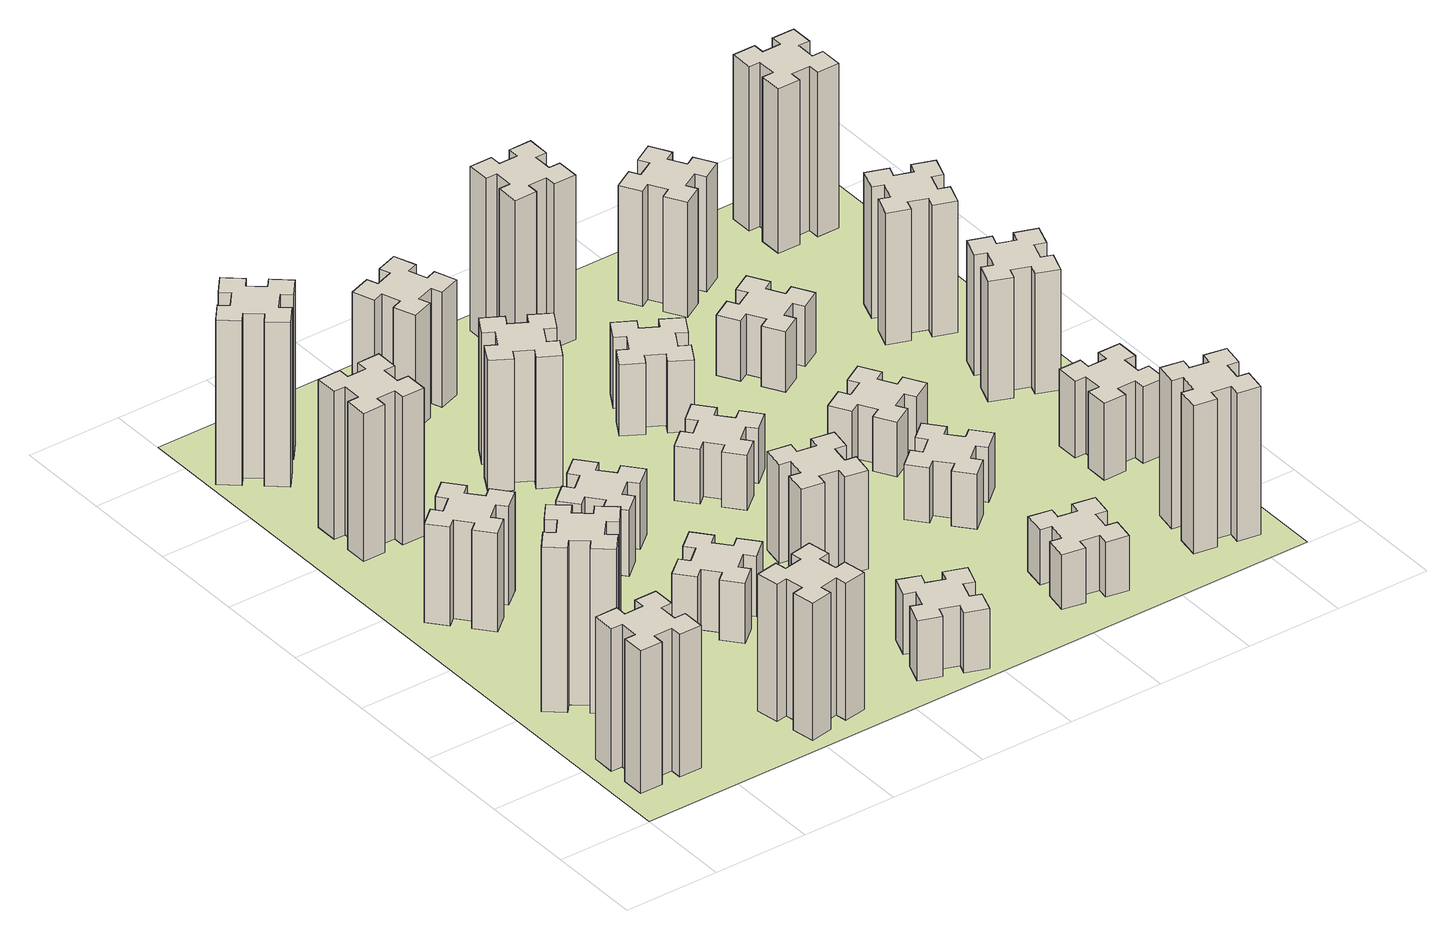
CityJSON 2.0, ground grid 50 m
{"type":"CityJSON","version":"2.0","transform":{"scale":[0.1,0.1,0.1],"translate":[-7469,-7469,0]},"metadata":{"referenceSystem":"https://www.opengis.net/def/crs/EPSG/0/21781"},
"CityObjects":{
"building1":{"type":"Building","attributes":{"class":"1000","function":"1000","usage":"1000","yearOfConstruction":2016,"roofType":"1000","measuredHeight":78,"storeysAboveGround":30,"storeysBelowGround":0},"geometry":[{"type":"Solid","lod":"1","boundaries":[[[[0,1,2,3,4,5,6,7,8,9,10,11,12,13,14,15,16,17,18,19]],[[17,16,20,21]],[[16,15,22,20]],[[15,14,23,22]],[[14,13,24,23]],[[13,12,25,24]],[[12,11,26,25]],[[11,10,27,26]],[[10,9,28,27]],[[9,8,29,28]],[[8,7,30,29]],[[7,6,31,30]],[[6,5,32,31]],[[5,4,33,32]],[[4,3,34,33]],[[3,2,35,34]],[[2,1,36,35]],[[1,0,37,36]],[[0,19,38,37]],[[19,18,39,38]],[[18,17,21,39]],[[24,25,26,27,28,29,30,31,32,33,34,35,36,37,38,39,21,20,22,23]]]]}]},
"building2":{"type":"Building","attributes":{"class":"1000","function":"1000","usage":"1000","yearOfConstruction":2016,"roofType":"1000","measuredHeight":90,"storeysAboveGround":30,"storeysBelowGround":0},"geometry":[{"type":"Solid","lod":"1","boundaries":[[[[40,41,42,43,44,45,46,47,48,49,50,51,52,53,54,55,56,57,58,59]],[[57,56,60,61]],[[56,55,62,60]],[[55,54,63,62]],[[54,53,64,63]],[[53,52,65,64]],[[52,51,66,65]],[[51,50,67,66]],[[50,49,68,67]],[[49,48,69,68]],[[48,47,70,69]],[[47,46,71,70]],[[46,45,72,71]],[[45,44,73,72]],[[44,43,74,73]],[[43,42,75,74]],[[42,41,76,75]],[[41,40,77,76]],[[40,59,78,77]],[[59,58,79,78]],[[58,57,61,79]],[[64,65,66,67,68,69,70,71,72,73,74,75,76,77,78,79,61,60,62,63]]]]}]},
"building3":{"type":"Building","attributes":{"class":"1000","function":"1000","usage":"1000","yearOfConstruction":2016,"roofType":"1000","measuredHeight":54,"storeysAboveGround":30,"storeysBelowGround":0},"geometry":[{"type":"Solid","lod":"1","boundaries":[[[[80,81,82,83,84,85,86,87,88,89,90,91,92,93,94,95,96,97,98,99]],[[97,96,100,101]],[[96,95,102,100]],[[95,94,103,102]],[[94,93,104,103]],[[93,92,105,104]],[[92,91,106,105]],[[91,90,107,106]],[[90,89,108,107]],[[89,88,109,108]],[[88,87,110,109]],[[87,86,111,110]],[[86,85,112,111]],[[85,84,113,112]],[[84,83,114,113]],[[83,82,115,114]],[[82,81,116,115]],[[81,80,117,116]],[[80,99,118,117]],[[99,98,119,118]],[[98,97,101,119]],[[104,105,106,107,108,109,110,111,112,113,114,115,116,117,118,119,101,100,102,103]]]]}]},
"building4":{"type":"Building","attributes":{"class":"1000","function":"1000","usage":"1000","yearOfConstruction":2016,"roofType":"1000","measuredHeight":81,"storeysAboveGround":30,"storeysBelowGround":0},"geometry":[{"type":"Solid","lod":"1","boundaries":[[[[120,121,122,123,124,125,126,127,128,129,130,131,132,133,134,135,136,137,138,139]],[[137,136,140,141]],[[136,135,142,140]],[[135,134,143,142]],[[134,133,144,143]],[[133,132,145,144]],[[132,131,146,145]],[[131,130,147,146]],[[130,129,148,147]],[[129,128,149,148]],[[128,127,150,149]],[[127,126,151,150]],[[126,125,152,151]],[[125,124,153,152]],[[124,123,154,153]],[[123,122,155,154]],[[122,121,156,155]],[[121,120,157,156]],[[120,139,158,157]],[[139,138,159,158]],[[138,137,141,159]],[[144,145,146,147,148,149,150,151,152,153,154,155,156,157,158,159,141,140,142,143]]]]}]},
"building5":{"type":"Building","attributes":{"class":"1000","function":"1000","usage":"1000","yearOfConstruction":2016,"roofType":"1000","measuredHeight":75,"storeysAboveGround":30,"storeysBelowGround":0},"geometry":[{"type":"Solid","lod":"1","boundaries":[[[[160,161,162,163,164,165,166,167,168,169,170,171,172,173,174,175,176,177,178,179]],[[177,176,180,181]],[[176,175,182,180]],[[175,174,183,182]],[[174,173,184,183]],[[173,172,185,184]],[[172,171,186,185]],[[171,170,187,186]],[[170,169,188,187]],[[169,168,189,188]],[[168,167,190,189]],[[167,166,191,190]],[[166,165,192,191]],[[165,164,193,192]],[[164,163,194,193]],[[163,162,195,194]],[[162,161,196,195]],[[161,160,197,196]],[[160,179,198,197]],[[179,178,199,198]],[[178,177,181,199]],[[184,185,186,187,188,189,190,191,192,193,194,195,196,197,198,199,181,180,182,183]]]]}]},
"building6":{"type":"Building","attributes":{"class":"1000","function":"1000","usage":"1000","yearOfConstruction":2016,"roofType":"1000","measuredHeight":90,"storeysAboveGround":30,"storeysBelowGround":0},"geometry":[{"type":"Solid","lod":"1","boundaries":[[[[200,201,202,203,204,205,206,207,208,209,210,211,212,213,214,215,216,217,218,219]],[[217,216,220,221]],[[216,215,222,220]],[[215,214,223,222]],[[214,213,224,223]],[[213,212,225,224]],[[212,211,226,225]],[[211,210,227,226]],[[210,209,228,227]],[[209,208,229,228]],[[208,207,230,229]],[[207,206,231,230]],[[206,205,232,231]],[[205,204,233,232]],[[204,203,234,233]],[[203,202,235,234]],[[202,201,236,235]],[[201,200,237,236]],[[200,219,238,237]],[[219,218,239,238]],[[218,217,221,239]],[[224,225,226,227,228,229,230,231,232,233,234,235,236,237,238,239,221,220,222,223]]]]}]},
"building7":{"type":"Building","attributes":{"class":"1000","function":"1000","usage":"1000","yearOfConstruction":2016,"roofType":"1000","measuredHeight":33,"storeysAboveGround":30,"storeysBelowGround":0},"geometry":[{"type":"Solid","lod":"1","boundaries":[[[[240,241,242,243,244,245,246,247,248,249,250,251,252,253,254,255,256,257,258,259]],[[257,256,260,261]],[[256,255,262,260]],[[255,254,263,262]],[[254,253,264,263]],[[253,252,265,264]],[[252,251,266,265]],[[251,250,267,266]],[[250,249,268,267]],[[249,248,269,268]],[[248,247,270,269]],[[247,246,271,270]],[[246,245,272,271]],[[245,244,273,272]],[[244,243,274,273]],[[243,242,275,274]],[[242,241,276,275]],[[241,240,277,276]],[[240,259,278,277]],[[259,258,279,278]],[[258,257,261,279]],[[264,265,266,267,268,269,270,271,272,273,274,275,276,277,278,279,261,260,262,263]]]]}]},
"building8":{"type":"Building","attributes":{"class":"1000","function":"1000","usage":"1000","yearOfConstruction":2016,"roofType":"1000","measuredHeight":36,"storeysAboveGround":30,"storeysBelowGround":0},"geometry":[{"type":"Solid","lod":"1","boundaries":[[[[280,281,282,283,284,285,286,287,288,289,290,291,292,293,294,295,296,297,298,299]],[[297,296,300,301]],[[296,295,302,300]],[[295,294,303,302]],[[294,293,304,303]],[[293,292,305,304]],[[292,291,306,305]],[[291,290,307,306]],[[290,289,308,307]],[[289,288,309,308]],[[288,287,310,309]],[[287,286,311,310]],[[286,285,312,311]],[[285,284,313,312]],[[284,283,314,313]],[[283,282,315,314]],[[282,281,316,315]],[[281,280,317,316]],[[280,299,318,317]],[[299,298,319,318]],[[298,297,301,319]],[[304,305,306,307,308,309,310,311,312,313,314,315,316,317,318,319,301,300,302,303]]]]}]},
"building9":{"type":"Building","attributes":{"class":"1000","function":"1000","usage":"1000","yearOfConstruction":2016,"roofType":"1000","measuredHeight":33,"storeysAboveGround":30,"storeysBelowGround":0},"geometry":[{"type":"Solid","lod":"1","boundaries":[[[[320,321,322,323,324,325,326,327,328,329,330,331,332,333,334,335,336,337,338,339]],[[337,336,340,341]],[[336,335,342,340]],[[335,334,343,342]],[[334,333,344,343]],[[333,332,345,344]],[[332,331,346,345]],[[331,330,347,346]],[[330,329,348,347]],[[329,328,349,348]],[[328,327,350,349]],[[327,326,351,350]],[[326,325,352,351]],[[325,324,353,352]],[[324,323,354,353]],[[323,322,355,354]],[[322,321,356,355]],[[321,320,357,356]],[[320,339,358,357]],[[339,338,359,358]],[[338,337,341,359]],[[344,345,346,347,348,349,350,351,352,353,354,355,356,357,358,359,341,340,342,343]]]]}]},
"building10":{"type":"Building","attributes":{"class":"1000","function":"1000","usage":"1000","yearOfConstruction":2016,"roofType":"1000","measuredHeight":72,"storeysAboveGround":30,"storeysBelowGround":0},"geometry":[{"type":"Solid","lod":"1","boundaries":[[[[360,361,362,363,364,365,366,367,368,369,370,371,372,373,374,375,376,377,378,379]],[[377,376,380,381]],[[376,375,382,380]],[[375,374,383,382]],[[374,373,384,383]],[[373,372,385,384]],[[372,371,386,385]],[[371,370,387,386]],[[370,369,388,387]],[[369,368,389,388]],[[368,367,390,389]],[[367,366,391,390]],[[366,365,392,391]],[[365,364,393,392]],[[364,363,394,393]],[[363,362,395,394]],[[362,361,396,395]],[[361,360,397,396]],[[360,379,398,397]],[[379,378,399,398]],[[378,377,381,399]],[[384,385,386,387,388,389,390,391,392,393,394,395,396,397,398,399,381,380,382,383]]]]}]},
"building11":{"type":"Building","attributes":{"class":"1000","function":"1000","usage":"1000","yearOfConstruction":2016,"roofType":"1000","measuredHeight":63,"storeysAboveGround":30,"storeysBelowGround":0},"geometry":[{"type":"Solid","lod":"1","boundaries":[[[[400,401,402,403,404,405,406,407,408,409,410,411,412,413,414,415,416,417,418,419]],[[417,416,420,421]],[[416,415,422,420]],[[415,414,423,422]],[[414,413,424,423]],[[413,412,425,424]],[[412,411,426,425]],[[411,410,427,426]],[[410,409,428,427]],[[409,408,429,428]],[[408,407,430,429]],[[407,406,431,430]],[[406,405,432,431]],[[405,404,433,432]],[[404,403,434,433]],[[403,402,435,434]],[[402,401,436,435]],[[401,400,437,436]],[[400,419,438,437]],[[419,418,439,438]],[[418,417,421,439]],[[424,425,426,427,428,429,430,431,432,433,434,435,436,437,438,439,421,420,422,423]]]]}]},
"building12":{"type":"Building","attributes":{"class":"1000","function":"1000","usage":"1000","yearOfConstruction":2016,"roofType":"1000","measuredHeight":54,"storeysAboveGround":30,"storeysBelowGround":0},"geometry":[{"type":"Solid","lod":"1","boundaries":[[[[440,441,442,443,444,445,446,447,448,449,450,451,452,453,454,455,456,457,458,459]],[[457,456,460,461]],[[456,455,462,460]],[[455,454,463,462]],[[454,453,464,463]],[[453,452,465,464]],[[452,451,466,465]],[[451,450,467,466]],[[450,449,468,467]],[[449,448,469,468]],[[448,447,470,469]],[[447,446,471,470]],[[446,445,472,471]],[[445,444,473,472]],[[444,443,474,473]],[[443,442,475,474]],[[442,441,476,475]],[[441,440,477,476]],[[440,459,478,477]],[[459,458,479,478]],[[458,457,461,479]],[[464,465,466,467,468,469,470,471,472,473,474,475,476,477,478,479,461,460,462,463]]]]}]},
"building13":{"type":"Building","attributes":{"class":"1000","function":"1000","usage":"1000","yearOfConstruction":2016,"roofType":"1000","measuredHeight":30,"storeysAboveGround":30,"storeysBelowGround":0},"geometry":[{"type":"Solid","lod":"1","boundaries":[[[[480,481,482,483,484,485,486,487,488,489,490,491,492,493,494,495,496,497,498,499]],[[497,496,500,501]],[[496,495,502,500]],[[495,494,503,502]],[[494,493,504,503]],[[493,492,505,504]],[[492,491,506,505]],[[491,490,507,506]],[[490,489,508,507]],[[489,488,509,508]],[[488,487,510,509]],[[487,486,511,510]],[[486,485,512,511]],[[485,484,513,512]],[[484,483,514,513]],[[483,482,515,514]],[[482,481,516,515]],[[481,480,517,516]],[[480,499,518,517]],[[499,498,519,518]],[[498,497,501,519]],[[504,505,506,507,508,509,510,511,512,513,514,515,516,517,518,519,501,500,502,503]]]]}]},
"building14":{"type":"Building","attributes":{"class":"1000","function":"1000","usage":"1000","yearOfConstruction":2016,"roofType":"1000","measuredHeight":39,"storeysAboveGround":30,"storeysBelowGround":0},"geometry":[{"type":"Solid","lod":"1","boundaries":[[[[520,521,522,523,524,525,526,527,528,529,530,531,532,533,534,535,536,537,538,539]],[[537,536,540,541]],[[536,535,542,540]],[[535,534,543,542]],[[534,533,544,543]],[[533,532,545,544]],[[532,531,546,545]],[[531,530,547,546]],[[530,529,548,547]],[[529,528,549,548]],[[528,527,550,549]],[[527,526,551,550]],[[526,525,552,551]],[[525,524,553,552]],[[524,523,554,553]],[[523,522,555,554]],[[522,521,556,555]],[[521,520,557,556]],[[520,539,558,557]],[[539,538,559,558]],[[538,537,541,559]],[[544,545,546,547,548,549,550,551,552,553,554,555,556,557,558,559,541,540,542,543]]]]}]},
"building15":{"type":"Building","attributes":{"class":"1000","function":"1000","usage":"1000","yearOfConstruction":2016,"roofType":"1000","measuredHeight":30,"storeysAboveGround":30,"storeysBelowGround":0},"geometry":[{"type":"Solid","lod":"1","boundaries":[[[[560,561,562,563,564,565,566,567,568,569,570,571,572,573,574,575,576,577,578,579]],[[577,576,580,581]],[[576,575,582,580]],[[575,574,583,582]],[[574,573,584,583]],[[573,572,585,584]],[[572,571,586,585]],[[571,570,587,586]],[[570,569,588,587]],[[569,568,589,588]],[[568,567,590,589]],[[567,566,591,590]],[[566,565,592,591]],[[565,564,593,592]],[[564,563,594,593]],[[563,562,595,594]],[[562,561,596,595]],[[561,560,597,596]],[[560,579,598,597]],[[579,578,599,598]],[[578,577,581,599]],[[584,585,586,587,588,589,590,591,592,593,594,595,596,597,598,599,581,580,582,583]]]]}]},
"building16":{"type":"Building","attributes":{"class":"1000","function":"1000","usage":"1000","yearOfConstruction":2016,"roofType":"1000","measuredHeight":90,"storeysAboveGround":30,"storeysBelowGround":0},"geometry":[{"type":"Solid","lod":"1","boundaries":[[[[600,601,602,603,604,605,606,607,608,609,610,611,612,613,614,615,616,617,618,619]],[[617,616,620,621]],[[616,615,622,620]],[[615,614,623,622]],[[614,613,624,623]],[[613,612,625,624]],[[612,611,626,625]],[[611,610,627,626]],[[610,609,628,627]],[[609,608,629,628]],[[608,607,630,629]],[[607,606,631,630]],[[606,605,632,631]],[[605,604,633,632]],[[604,603,634,633]],[[603,602,635,634]],[[602,601,636,635]],[[601,600,637,636]],[[600,619,638,637]],[[619,618,639,638]],[[618,617,621,639]],[[624,625,626,627,628,629,630,631,632,633,634,635,636,637,638,639,621,620,622,623]]]]}]},
"building17":{"type":"Building","attributes":{"class":"1000","function":"1000","usage":"1000","yearOfConstruction":2016,"roofType":"1000","measuredHeight":30,"storeysAboveGround":30,"storeysBelowGround":0},"geometry":[{"type":"Solid","lod":"1","boundaries":[[[[640,641,642,643,644,645,646,647,648,649,650,651,652,653,654,655,656,657,658,659]],[[657,656,660,661]],[[656,655,662,660]],[[655,654,663,662]],[[654,653,664,663]],[[653,652,665,664]],[[652,651,666,665]],[[651,650,667,666]],[[650,649,668,667]],[[649,648,669,668]],[[648,647,670,669]],[[647,646,671,670]],[[646,645,672,671]],[[645,644,673,672]],[[644,643,674,673]],[[643,642,675,674]],[[642,641,676,675]],[[641,640,677,676]],[[640,659,678,677]],[[659,658,679,678]],[[658,657,661,679]],[[664,665,666,667,668,669,670,671,672,673,674,675,676,677,678,679,661,660,662,663]]]]}]},
"building18":{"type":"Building","attributes":{"class":"1000","function":"1000","usage":"1000","yearOfConstruction":2016,"roofType":"1000","measuredHeight":30,"storeysAboveGround":30,"storeysBelowGround":0},"geometry":[{"type":"Solid","lod":"1","boundaries":[[[[680,681,682,683,684,685,686,687,688,689,690,691,692,693,694,695,696,697,698,699]],[[697,696,700,701]],[[696,695,702,700]],[[695,694,703,702]],[[694,693,704,703]],[[693,692,705,704]],[[692,691,706,705]],[[691,690,707,706]],[[690,689,708,707]],[[689,688,709,708]],[[688,687,710,709]],[[687,686,711,710]],[[686,685,712,711]],[[685,684,713,712]],[[684,683,714,713]],[[683,682,715,714]],[[682,681,716,715]],[[681,680,717,716]],[[680,699,718,717]],[[699,698,719,718]],[[698,697,701,719]],[[704,705,706,707,708,709,710,711,712,713,714,715,716,717,718,719,701,700,702,703]]]]}]},
"building19":{"type":"Building","attributes":{"class":"1000","function":"1000","usage":"1000","yearOfConstruction":2016,"roofType":"1000","measuredHeight":33,"storeysAboveGround":30,"storeysBelowGround":0},"geometry":[{"type":"Solid","lod":"1","boundaries":[[[[720,721,722,723,724,725,726,727,728,729,730,731,732,733,734,735,736,737,738,739]],[[737,736,740,741]],[[736,735,742,740]],[[735,734,743,742]],[[734,733,744,743]],[[733,732,745,744]],[[732,731,746,745]],[[731,730,747,746]],[[730,729,748,747]],[[729,728,749,748]],[[728,727,750,749]],[[727,726,751,750]],[[726,725,752,751]],[[725,724,753,752]],[[724,723,754,753]],[[723,722,755,754]],[[722,721,756,755]],[[721,720,757,756]],[[720,739,758,757]],[[739,738,759,758]],[[738,737,741,759]],[[744,745,746,747,748,749,750,751,752,753,754,755,756,757,758,759,741,740,742,743]]]]}]},
"building20":{"type":"Building","attributes":{"class":"1000","function":"1000","usage":"1000","yearOfConstruction":2016,"roofType":"1000","measuredHeight":81,"storeysAboveGround":30,"storeysBelowGround":0},"geometry":[{"type":"Solid","lod":"1","boundaries":[[[[760,761,762,763,764,765,766,767,768,769,770,771,772,773,774,775,776,777,778,779]],[[777,776,780,781]],[[776,775,782,780]],[[775,774,783,782]],[[774,773,784,783]],[[773,772,785,784]],[[772,771,786,785]],[[771,770,787,786]],[[770,769,788,787]],[[769,768,789,788]],[[768,767,790,789]],[[767,766,791,790]],[[766,765,792,791]],[[765,764,793,792]],[[764,763,794,793]],[[763,762,795,794]],[[762,761,796,795]],[[761,760,797,796]],[[760,779,798,797]],[[779,778,799,798]],[[778,777,781,799]],[[784,785,786,787,788,789,790,791,792,793,794,795,796,797,798,799,781,780,782,783]]]]}]},
"building21":{"type":"Building","attributes":{"class":"1000","function":"1000","usage":"1000","yearOfConstruction":2016,"roofType":"1000","measuredHeight":63,"storeysAboveGround":30,"storeysBelowGround":0},"geometry":[{"type":"Solid","lod":"1","boundaries":[[[[800,801,802,803,804,805,806,807,808,809,810,811,812,813,814,815,816,817,818,819]],[[817,816,820,821]],[[816,815,822,820]],[[815,814,823,822]],[[814,813,824,823]],[[813,812,825,824]],[[812,811,826,825]],[[811,810,827,826]],[[810,809,828,827]],[[809,808,829,828]],[[808,807,830,829]],[[807,806,831,830]],[[806,805,832,831]],[[805,804,833,832]],[[804,803,834,833]],[[803,802,835,834]],[[802,801,836,835]],[[801,800,837,836]],[[800,819,838,837]],[[819,818,839,838]],[[818,817,821,839]],[[824,825,826,827,828,829,830,831,832,833,834,835,836,837,838,839,821,820,822,823]]]]}]},
"building22":{"type":"Building","attributes":{"class":"1000","function":"1000","usage":"1000","yearOfConstruction":2016,"roofType":"1000","measuredHeight":42,"storeysAboveGround":30,"storeysBelowGround":0},"geometry":[{"type":"Solid","lod":"1","boundaries":[[[[840,841,842,843,844,845,846,847,848,849,850,851,852,853,854,855,856,857,858,859]],[[857,856,860,861]],[[856,855,862,860]],[[855,854,863,862]],[[854,853,864,863]],[[853,852,865,864]],[[852,851,866,865]],[[851,850,867,866]],[[850,849,868,867]],[[849,848,869,868]],[[848,847,870,869]],[[847,846,871,870]],[[846,845,872,871]],[[845,844,873,872]],[[844,843,874,873]],[[843,842,875,874]],[[842,841,876,875]],[[841,840,877,876]],[[840,859,878,877]],[[859,858,879,878]],[[858,857,861,879]],[[864,865,866,867,868,869,870,871,872,873,874,875,876,877,878,879,861,860,862,863]]]]}]},
"building23":{"type":"Building","attributes":{"class":"1000","function":"1000","usage":"1000","yearOfConstruction":2016,"roofType":"1000","measuredHeight":66,"storeysAboveGround":30,"storeysBelowGround":0},"geometry":[{"type":"Solid","lod":"1","boundaries":[[[[880,881,882,883,884,885,886,887,888,889,890,891,892,893,894,895,896,897,898,899]],[[897,896,900,901]],[[896,895,902,900]],[[895,894,903,902]],[[894,893,904,903]],[[893,892,905,904]],[[892,891,906,905]],[[891,890,907,906]],[[890,889,908,907]],[[889,888,909,908]],[[888,887,910,909]],[[887,886,911,910]],[[886,885,912,911]],[[885,884,913,912]],[[884,883,914,913]],[[883,882,915,914]],[[882,881,916,915]],[[881,880,917,916]],[[880,899,918,917]],[[899,898,919,918]],[[898,897,901,919]],[[904,905,906,907,908,909,910,911,912,913,914,915,916,917,918,919,901,900,902,903]]]]}]},
"building24":{"type":"Building","attributes":{"class":"1000","function":"1000","usage":"1000","yearOfConstruction":2016,"roofType":"1000","measuredHeight":72,"storeysAboveGround":30,"storeysBelowGround":0},"geometry":[{"type":"Solid","lod":"1","boundaries":[[[[920,921,922,923,924,925,926,927,928,929,930,931,932,933,934,935,936,937,938,939]],[[937,936,940,941]],[[936,935,942,940]],[[935,934,943,942]],[[934,933,944,943]],[[933,932,945,944]],[[932,931,946,945]],[[931,930,947,946]],[[930,929,948,947]],[[929,928,949,948]],[[928,927,950,949]],[[927,926,951,950]],[[926,925,952,951]],[[925,924,953,952]],[[924,923,954,953]],[[923,922,955,954]],[[922,921,956,955]],[[921,920,957,956]],[[920,939,958,957]],[[939,938,959,958]],[[938,937,941,959]],[[944,945,946,947,948,949,950,951,952,953,954,955,956,957,958,959,941,940,942,943]]]]}]},
"building25":{"type":"Building","attributes":{"class":"1000","function":"1000","usage":"1000","yearOfConstruction":2016,"roofType":"1000","measuredHeight":90,"storeysAboveGround":30,"storeysBelowGround":0},"geometry":[{"type":"Solid","lod":"1","boundaries":[[[[960,961,962,963,964,965,966,967,968,969,970,971,972,973,974,975,976,977,978,979]],[[977,976,980,981]],[[976,975,982,980]],[[975,974,983,982]],[[974,973,984,983]],[[973,972,985,984]],[[972,971,986,985]],[[971,970,987,986]],[[970,969,988,987]],[[969,968,989,988]],[[968,967,990,989]],[[967,966,991,990]],[[966,965,992,991]],[[965,964,993,992]],[[964,963,994,993]],[[963,962,995,994]],[[962,961,996,995]],[[961,960,997,996]],[[960,979,998,997]],[[979,978,999,998]],[[978,977,981,999]],[[984,985,986,987,988,989,990,991,992,993,994,995,996,997,998,999,981,980,982,983]]]]}]},
"landuse1":{"type":"LandUse","attributes":{"name":"plot1","function":"1010"},"geometry":[{"type":"MultiSurface","lod":"1","boundaries":[[[1000,1001,1002,1003]]]}]}
},
"vertices":[
[165,425,0],[165,325,0],[105,325,0],[105,205,0],[225,205,0],[225,265,0],[325,265,0],[325,205,0],[445,205,0],[445,325,0],[385,325,0],[385,425,0],[445,425,0],[445,545,0],[325,545,0],[325,485,0],[225,485,0],[225,545,0],[105,545,0],[105,425,0],[225,485,780],[225,545,780],[325,485,780],[325,545,780],[445,545,780],[445,425,780],[385,425,780],[385,325,780],[445,325,780],[445,205,780],[325,205,780],[325,265,780],[225,265,780],[225,205,780],[105,205,780],[105,325,780],[165,325,780],[165,425,780],[105,425,780],[105,545,780],
[484,1067,0],[408,1132,0],[446,1178,0],[354,1255,0],[277,1163,0],[323,1124,0],[259,1048,0],[213,1086,0],[136,994,0],[228,917,0],[266,963,0],[343,899,0],[304,853,0],[396,776,0],[473,868,0],[427,906,0],[492,983,0],[538,944,0],[615,1036,0],[523,1113,0],[492,983,900],[538,944,900],[427,906,900],[473,868,900],[396,776,900],[304,853,900],[343,899,900],[266,963,900],[228,917,900],[136,994,900],[213,1086,900],[259,1048,900],[323,1124,900],[277,1163,900],[354,1255,900],[446,1178,900],[408,1132,900],[484,1067,900],[523,1113,900],[615,1036,900],
[492,1888,0],[427,1964,0],[473,2003,0],[396,2095,0],[304,2018,0],[343,1972,0],[266,1907,0],[228,1953,0],[136,1876,0],[213,1784,0],[259,1823,0],[323,1746,0],[277,1708,0],[354,1616,0],[446,1693,0],[408,1739,0],[484,1803,0],[523,1757,0],[615,1834,0],[538,1926,0],[484,1803,540],[523,1757,540],[408,1739,540],[446,1693,540],[354,1616,540],[277,1708,540],[323,1746,540],[259,1823,540],[213,1784,540],[136,1876,540],[228,1953,540],[266,1907,540],[343,1972,540],[304,2018,540],[396,2095,540],[473,2003,540],[427,1964,540],[492,1888,540],[538,1926,540],[615,1834,540],
[485,2545,0],[485,2645,0],[545,2645,0],[545,2765,0],[425,2765,0],[425,2705,0],[325,2705,0],[325,2765,0],[205,2765,0],[205,2645,0],[265,2645,0],[265,2545,0],[205,2545,0],[205,2425,0],[325,2425,0],[325,2485,0],[425,2485,0],[425,2425,0],[545,2425,0],[545,2545,0],[425,2485,810],[425,2425,810],[325,2485,810],[325,2425,810],[205,2425,810],[205,2545,810],[265,2545,810],[265,2645,810],[205,2645,810],[205,2765,810],[325,2765,810],[325,2705,810],[425,2705,810],[425,2765,810],[545,2765,810],[545,2645,810],[485,2645,810],[485,2545,810],[545,2545,810],[545,2425,810],
[1085,158,0],[1184,176,0],[1194,117,0],[1312,137,0],[1291,256,0],[1232,245,0],[1215,344,0],[1274,354,0],[1253,472,0],[1135,451,0],[1145,392,0],[1047,375,0],[1037,434,0],[918,413,0],[939,295,0],[998,305,0],[1016,207,0],[957,197,0],[977,78,0],[1096,99,0],[1016,207,750],[957,197,750],[998,305,750],[939,295,750],[918,413,750],[1037,434,750],[1047,375,750],[1145,392,750],[1135,451,750],[1253,472,750],[1274,354,750],[1215,344,750],[1232,245,750],[1291,256,750],[1312,137,750],[1194,117,750],[1184,176,750],[1085,158,750],[1096,99,750],[977,78,750],
[384,3387,0],[308,3452,0],[346,3498,0],[254,3575,0],[177,3483,0],[223,3444,0],[159,3368,0],[113,3406,0],[36,3314,0],[128,3237,0],[166,3283,0],[243,3219,0],[204,3173,0],[296,3096,0],[373,3188,0],[327,3226,0],[392,3303,0],[438,3264,0],[515,3356,0],[423,3433,0],[392,3303,900],[438,3264,900],[327,3226,900],[373,3188,900],[296,3096,900],[204,3173,900],[243,3219,900],[166,3283,900],[128,3237,900],[36,3314,900],[113,3406,900],[159,3368,900],[223,3444,900],[177,3483,900],[254,3575,900],[346,3498,900],[308,3452,900],[384,3387,900],[423,3433,900],[515,3356,900],
[1183,1232,0],[1106,1167,0],[1068,1213,0],[976,1136,0],[1053,1044,0],[1099,1083,0],[1163,1006,0],[1117,968,0],[1194,876,0],[1286,953,0],[1248,999,0],[1324,1063,0],[1363,1017,0],[1455,1094,0],[1378,1186,0],[1332,1148,0],[1267,1224,0],[1313,1263,0],[1236,1355,0],[1144,1278,0],[1267,1224,330],[1313,1263,330],[1332,1148,330],[1378,1186,330],[1455,1094,330],[1363,1017,330],[1324,1063,330],[1248,999,330],[1286,953,330],[1194,876,330],[1117,968,330],[1163,1006,330],[1099,1083,330],[1053,1044,330],[976,1136,330],[1068,1213,330],[1106,1167,330],[1183,1232,330],[1144,1278,330],[1236,1355,330],
[1083,1972,0],[1006,1907,0],[968,1953,0],[876,1876,0],[953,1784,0],[999,1823,0],[1063,1746,0],[1017,1708,0],[1094,1616,0],[1186,1693,0],[1148,1739,0],[1224,1803,0],[1263,1757,0],[1355,1834,0],[1278,1926,0],[1232,1888,0],[1167,1964,0],[1213,2003,0],[1136,2095,0],[1044,2018,0],[1167,1964,360],[1213,2003,360],[1232,1888,360],[1278,1926,360],[1355,1834,360],[1263,1757,360],[1224,1803,360],[1148,1739,360],[1186,1693,360],[1094,1616,360],[1017,1708,360],[1063,1746,360],[999,1823,360],[953,1784,360],[876,1876,360],[968,1953,360],[1006,1907,360],[1083,1972,360],[1044,2018,360],[1136,2095,360],
[1769,360,0],[1735,266,0],[1679,287,0],[1637,174,0],[1750,133,0],[1771,189,0],[1865,155,0],[1844,99,0],[1957,57,0],[1998,170,0],[1942,191,0],[1976,285,0],[2032,264,0],[2073,377,0],[1960,418,0],[1940,362,0],[1846,396,0],[1867,452,0],[1754,493,0],[1713,380,0],[1846,396,330],[1867,452,330],[1940,362,330],[1960,418,330],[2073,377,330],[2032,264,330],[1976,285,330],[1942,191,330],[1998,170,330],[1957,57,330],[1844,99,330],[1865,155,330],[1771,189,330],[1750,133,330],[1637,174,330],[1679,287,330],[1735,266,330],[1769,360,330],[1713,380,330],[1754,493,330],
[1314,2666,0],[1227,2716,0],[1257,2768,0],[1153,2828,0],[1093,2724,0],[1145,2694,0],[1095,2607,0],[1043,2637,0],[983,2533,0],[1087,2473,0],[1117,2525,0],[1204,2475,0],[1174,2423,0],[1278,2363,0],[1338,2467,0],[1286,2497,0],[1336,2584,0],[1388,2554,0],[1448,2658,0],[1344,2718,0],[1336,2584,720],[1388,2554,720],[1286,2497,720],[1338,2467,720],[1278,2363,720],[1174,2423,720],[1204,2475,720],[1117,2525,720],[1087,2473,720],[983,2533,720],[1043,2637,720],[1095,2607,720],[1145,2694,720],[1093,2724,720],[1153,2828,720],[1257,2768,720],[1227,2716,720],[1314,2666,720],[1344,2718,720],[1448,2658,720],
[1125,3456,0],[1031,3422,0],[1010,3478,0],[897,3437,0],[939,3324,0],[995,3345,0],[1029,3251,0],[973,3230,0],[1014,3117,0],[1127,3159,0],[1106,3215,0],[1200,3249,0],[1220,3193,0],[1333,3234,0],[1292,3347,0],[1236,3326,0],[1202,3420,0],[1258,3440,0],[1217,3553,0],[1104,3512,0],[1202,3420,630],[1258,3440,630],[1236,3326,630],[1292,3347,630],[1333,3234,630],[1220,3193,630],[1200,3249,630],[1106,3215,630],[1127,3159,630],[1014,3117,630],[973,3230,630],[1029,3251,630],[995,3345,630],[939,3324,630],[897,3437,630],[1010,3478,630],[1031,3422,630],[1125,3456,630],[1104,3512,630],[1217,3553,630],
[1955,1147,0],[1972,1245,0],[2031,1235,0],[2052,1353,0],[1934,1374,0],[1924,1315,0],[1825,1332,0],[1836,1391,0],[1717,1412,0],[1697,1294,0],[1756,1284,0],[1738,1185,0],[1679,1196,0],[1658,1077,0],[1777,1057,0],[1787,1116,0],[1885,1098,0],[1875,1039,0],[1993,1018,0],[2014,1137,0],[1885,1098,540],[1875,1039,540],[1787,1116,540],[1777,1057,540],[1658,1077,540],[1679,1196,540],[1738,1185,540],[1756,1284,540],[1697,1294,540],[1717,1412,540],[1836,1391,540],[1825,1332,540],[1924,1315,540],[1934,1374,540],[2052,1353,540],[2031,1235,540],[1972,1245,540],[1955,1147,540],[2014,1137,540],[1993,1018,540],
[1972,1988,0],[1907,2064,0],[1953,2103,0],[1876,2195,0],[1784,2118,0],[1823,2072,0],[1746,2007,0],[1708,2053,0],[1616,1976,0],[1693,1884,0],[1739,1923,0],[1803,1846,0],[1757,1808,0],[1834,1716,0],[1926,1793,0],[1888,1839,0],[1964,1903,0],[2003,1857,0],[2095,1934,0],[2018,2026,0],[1964,1903,300],[2003,1857,300],[1888,1839,300],[1926,1793,300],[1834,1716,300],[1757,1808,300],[1803,1846,300],[1739,1923,300],[1693,1884,300],[1616,1976,300],[1708,2053,300],[1746,2007,300],[1823,2072,300],[1784,2118,300],[1876,2195,300],[1953,2103,300],[1907,2064,300],[1972,1988,300],[2018,2026,300],[2095,1934,300],
[2026,2497,0],[2076,2584,0],[2128,2554,0],[2188,2658,0],[2084,2718,0],[2054,2666,0],[1967,2716,0],[1997,2768,0],[1893,2828,0],[1833,2724,0],[1885,2694,0],[1835,2607,0],[1783,2637,0],[1723,2533,0],[1827,2473,0],[1857,2525,0],[1944,2475,0],[1914,2423,0],[2018,2363,0],[2078,2467,0],[1944,2475,390],[1914,2423,390],[1857,2525,390],[1827,2473,390],[1723,2533,390],[1783,2637,390],[1835,2607,390],[1885,2694,390],[1833,2724,390],[1893,2828,390],[1997,2768,390],[1967,2716,390],[2054,2666,390],[2084,2718,390],[2188,2658,390],[2128,2554,390],[2076,2584,390],[2026,2497,390],[2078,2467,390],[2018,2363,390],
[2596,444,0],[2578,345,0],[2519,356,0],[2498,237,0],[2617,217,0],[2627,276,0],[2725,258,0],[2715,199,0],[2833,178,0],[2854,297,0],[2795,307,0],[2812,405,0],[2871,395,0],[2892,513,0],[2774,534,0],[2764,475,0],[2665,492,0],[2676,551,0],[2557,572,0],[2537,454,0],[2665,492,300],[2676,551,300],[2764,475,300],[2774,534,300],[2892,513,300],[2871,395,300],[2812,405,300],[2795,307,300],[2854,297,300],[2833,178,300],[2715,199,300],[2725,258,300],[2627,276,300],[2617,217,300],[2498,237,300],[2519,356,300],[2578,345,300],[2596,444,300],[2537,454,300],[2557,572,300],
[1965,3385,0],[1965,3485,0],[2025,3485,0],[2025,3605,0],[1905,3605,0],[1905,3545,0],[1805,3545,0],[1805,3605,0],[1685,3605,0],[1685,3485,0],[1745,3485,0],[1745,3385,0],[1685,3385,0],[1685,3265,0],[1805,3265,0],[1805,3325,0],[1905,3325,0],[1905,3265,0],[2025,3265,0],[2025,3385,0],[1905,3325,900],[1905,3265,900],[1805,3325,900],[1805,3265,900],[1685,3265,900],[1685,3385,900],[1745,3385,900],[1745,3485,900],[1685,3485,900],[1685,3605,900],[1805,3605,900],[1805,3545,900],[1905,3545,900],[1905,3605,900],[2025,3605,900],[2025,3485,900],[1965,3485,900],[1965,3385,900],[2025,3385,900],[2025,3265,900],
[2628,1099,0],[2704,1163,0],[2743,1117,0],[2835,1194,0],[2758,1286,0],[2712,1248,0],[2647,1324,0],[2693,1363,0],[2616,1455,0],[2524,1378,0],[2563,1332,0],[2486,1267,0],[2448,1313,0],[2356,1236,0],[2433,1144,0],[2479,1183,0],[2543,1106,0],[2497,1068,0],[2574,976,0],[2666,1053,0],[2543,1106,300],[2497,1068,300],[2479,1183,300],[2433,1144,300],[2356,1236,300],[2448,1313,300],[2486,1267,300],[2563,1332,300],[2524,1378,300],[2616,1455,300],[2693,1363,300],[2647,1324,300],[2712,1248,300],[2758,1286,300],[2835,1194,300],[2743,1117,300],[2704,1163,300],[2628,1099,300],[2666,1053,300],[2574,976,300],
[2475,1744,0],[2525,1657,0],[2473,1627,0],[2533,1523,0],[2637,1583,0],[2607,1635,0],[2694,1685,0],[2724,1633,0],[2828,1693,0],[2768,1797,0],[2716,1767,0],[2666,1854,0],[2718,1884,0],[2658,1988,0],[2554,1928,0],[2584,1876,0],[2497,1826,0],[2467,1878,0],[2363,1818,0],[2423,1714,0],[2497,1826,300],[2467,1878,300],[2584,1876,300],[2554,1928,300],[2658,1988,300],[2718,1884,300],[2666,1854,300],[2716,1767,300],[2768,1797,300],[2828,1693,300],[2724,1633,300],[2694,1685,300],[2607,1635,300],[2637,1583,300],[2533,1523,300],[2473,1627,300],[2525,1657,300],[2475,1744,300],[2423,1714,300],[2363,1818,300],
[2475,2584,0],[2525,2497,0],[2473,2467,0],[2533,2363,0],[2637,2423,0],[2607,2475,0],[2694,2525,0],[2724,2473,0],[2828,2533,0],[2768,2637,0],[2716,2607,0],[2666,2694,0],[2718,2724,0],[2658,2828,0],[2554,2768,0],[2584,2716,0],[2497,2666,0],[2467,2718,0],[2363,2658,0],[2423,2554,0],[2497,2666,330],[2467,2718,330],[2584,2716,330],[2554,2768,330],[2658,2828,330],[2718,2724,330],[2666,2694,330],[2716,2607,330],[2768,2637,330],[2828,2533,330],[2724,2473,330],[2694,2525,330],[2607,2475,330],[2637,2423,330],[2533,2363,330],[2473,2467,330],[2525,2497,330],[2475,2584,330],[2423,2554,330],[2363,2658,330],
[3504,475,0],[3405,492,0],[3416,551,0],[3297,572,0],[3277,454,0],[3336,444,0],[3318,345,0],[3259,356,0],[3238,237,0],[3357,217,0],[3367,276,0],[3465,258,0],[3455,199,0],[3573,178,0],[3594,297,0],[3535,307,0],[3552,405,0],[3611,395,0],[3632,513,0],[3514,534,0],[3552,405,810],[3611,395,810],[3535,307,810],[3594,297,810],[3573,178,810],[3455,199,810],[3465,258,810],[3367,276,810],[3357,217,810],[3238,237,810],[3259,356,810],[3318,345,810],[3336,444,810],[3277,454,810],[3297,572,810],[3416,551,810],[3405,492,810],[3504,475,810],[3514,534,810],[3632,513,810],
[2716,3347,0],[2666,3434,0],[2718,3464,0],[2658,3568,0],[2554,3508,0],[2584,3456,0],[2497,3406,0],[2467,3458,0],[2363,3398,0],[2423,3294,0],[2475,3324,0],[2525,3237,0],[2473,3207,0],[2533,3103,0],[2637,3163,0],[2607,3215,0],[2694,3265,0],[2724,3213,0],[2828,3273,0],[2768,3377,0],[2694,3265,630],[2724,3213,630],[2607,3215,630],[2637,3163,630],[2533,3103,630],[2473,3207,630],[2525,3237,630],[2475,3324,630],[2423,3294,630],[2363,3398,630],[2467,3458,630],[2497,3406,630],[2584,3456,630],[2554,3508,630],[2658,3568,630],[2718,3464,630],[2666,3434,630],[2716,3347,630],[2768,3377,630],[2828,3273,630],
[3545,1065,0],[3545,1165,0],[3605,1165,0],[3605,1285,0],[3485,1285,0],[3485,1225,0],[3385,1225,0],[3385,1285,0],[3265,1285,0],[3265,1165,0],[3325,1165,0],[3325,1065,0],[3265,1065,0],[3265,945,0],[3385,945,0],[3385,1005,0],[3485,1005,0],[3485,945,0],[3605,945,0],[3605,1065,0],[3485,1005,420],[3485,945,420],[3385,1005,420],[3385,945,420],[3265,945,420],[3265,1065,420],[3325,1065,420],[3325,1165,420],[3265,1165,420],[3265,1285,420],[3385,1285,420],[3385,1225,420],[3485,1225,420],[3485,1285,420],[3605,1285,420],[3605,1165,420],[3545,1165,420],[3545,1065,420],[3605,1065,420],[3605,945,420],
[3520,1942,0],[3426,1976,0],[3447,2032,0],[3334,2073,0],[3293,1960,0],[3349,1940,0],[3315,1846,0],[3259,1867,0],[3217,1754,0],[3330,1713,0],[3351,1769,0],[3445,1735,0],[3424,1679,0],[3537,1637,0],[3578,1750,0],[3522,1771,0],[3556,1865,0],[3612,1844,0],[3653,1957,0],[3540,1998,0],[3556,1865,660],[3612,1844,660],[3522,1771,660],[3578,1750,660],[3537,1637,660],[3424,1679,660],[3445,1735,660],[3351,1769,660],[3330,1713,660],[3217,1754,660],[3259,1867,660],[3315,1846,660],[3349,1940,660],[3293,1960,660],[3334,2073,660],[3447,2032,660],[3426,1976,660],[3520,1942,660],[3540,1998,660],[3653,1957,660],
[3420,2582,0],[3326,2616,0],[3347,2672,0],[3234,2713,0],[3193,2600,0],[3249,2580,0],[3215,2486,0],[3159,2507,0],[3117,2394,0],[3230,2353,0],[3251,2409,0],[3345,2375,0],[3324,2319,0],[3437,2277,0],[3478,2390,0],[3422,2411,0],[3456,2505,0],[3512,2484,0],[3553,2597,0],[3440,2638,0],[3456,2505,720],[3512,2484,720],[3422,2411,720],[3478,2390,720],[3437,2277,720],[3324,2319,720],[3345,2375,720],[3251,2409,720],[3230,2353,720],[3117,2394,720],[3159,2507,720],[3215,2486,720],[3249,2580,720],[3193,2600,720],[3234,2713,720],[3347,2672,720],[3326,2616,720],[3420,2582,720],[3440,2638,720],[3553,2597,720],
[3285,3325,0],[3385,3325,0],[3385,3265,0],[3505,3265,0],[3505,3385,0],[3445,3385,0],[3445,3485,0],[3505,3485,0],[3505,3605,0],[3385,3605,0],[3385,3545,0],[3285,3545,0],[3285,3605,0],[3165,3605,0],[3165,3485,0],[3225,3485,0],[3225,3385,0],[3165,3385,0],[3165,3265,0],[3285,3265,0],[3225,3385,900],[3165,3385,900],[3225,3485,900],[3165,3485,900],[3165,3605,900],[3285,3605,900],[3285,3545,900],[3385,3545,900],[3385,3605,900],[3505,3605,900],[3505,3485,900],[3445,3485,900],[3445,3385,900],[3505,3385,900],[3505,3265,900],[3385,3265,900],[3385,3325,900],[3285,3325,900],[3285,3265,900],[3165,3265,900],
[5,3705,0],[3705,3705,0],[3705,5,0],[5,5,0]
]}
